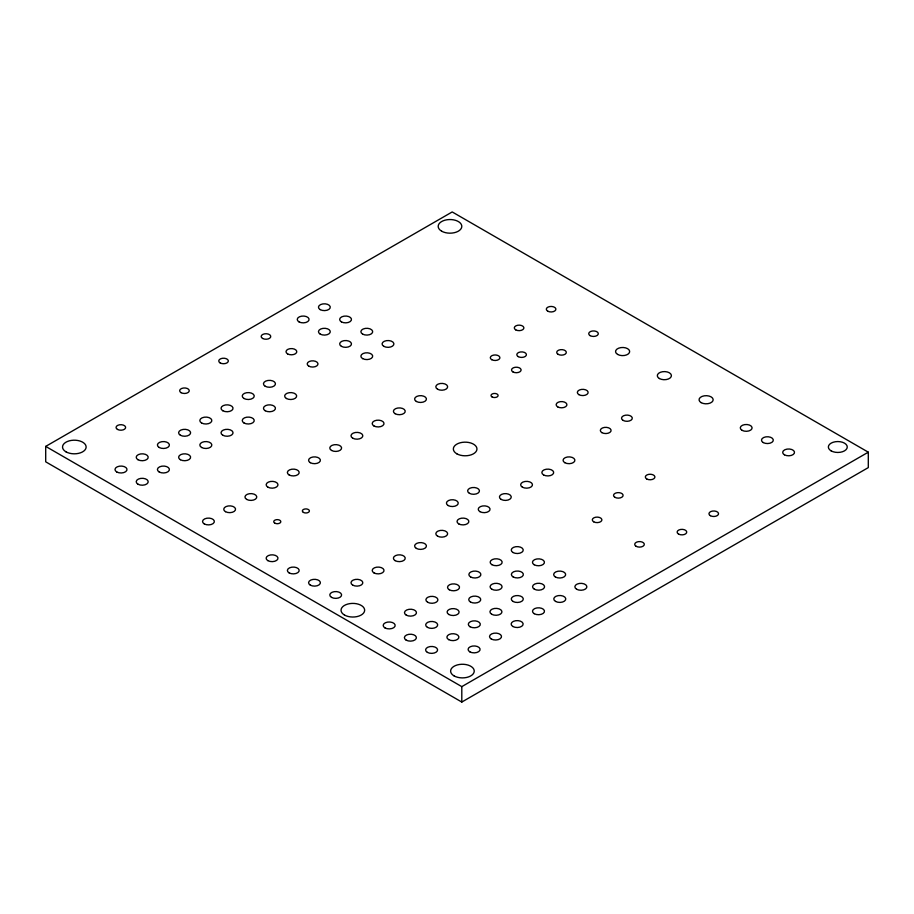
<?xml version="1.0" encoding="UTF-8"?>
<svg xmlns="http://www.w3.org/2000/svg" width="914" height="914" viewBox="0 0 914 914"><rect width="100%" height="100%" fill="white"/><g stroke="black" fill="none" stroke-linecap="round" stroke-linejoin="round"><path stroke-width="1.37" d="M45.7 446.398L452.202 211.945L868.3 452.179L868.3 467.602L461.798 702.055L45.7 461.821L45.7 446.398L461.798 686.631L868.3 452.179M461.798 686.631L461.798 702.055M65.979 451.824A11.813 6.821 0 0 0 85.733 448.774A11.813 6.821 0 0 0 71.269 440.422A11.813 6.821 0 0 0 65.979 451.824M534.256 613.705A5.998 3.462 0 0 0 544.287 612.151A5.998 3.462 0 0 0 536.941 607.913A5.998 3.462 0 0 0 534.256 613.705M448.648 639.617A5.998 3.462 0 0 0 458.691 638.063A5.998 3.462 0 0 0 451.345 633.825A5.998 3.462 0 0 0 448.648 639.617M454.087 675.903A11.813 6.821 0 0 0 473.84 672.841A11.813 6.821 0 0 0 459.376 664.489A11.813 6.821 0 0 0 454.087 675.903M534.21 564.749A5.998 3.462 0 0 0 544.241 563.207A5.998 3.462 0 0 0 536.895 558.957A5.998 3.462 0 0 0 534.21 564.749M331.519 450.442A5.907 3.405 0 0 0 341.402 448.911A5.907 3.405 0 0 0 334.17 444.741A5.907 3.405 0 0 0 331.519 450.442M181.075 392.677A4.799 2.765 0 0 0 189.095 391.432A4.799 2.765 0 0 0 183.234 388.039A4.799 2.765 0 0 0 181.075 392.677M659.382 378.533A7.049 4.067 0 0 0 671.173 376.705A7.049 4.067 0 0 0 662.536 371.724A7.049 4.067 0 0 0 659.382 378.533M180.378 435.235A5.998 3.462 0 0 0 190.409 433.682A5.998 3.462 0 0 0 183.063 429.431A5.998 3.462 0 0 0 180.378 435.235M678.542 534.062A4.799 2.765 0 0 0 686.574 532.816A4.799 2.765 0 0 0 680.702 529.434A4.799 2.765 0 0 0 678.542 534.062M406.147 640.12A5.998 3.462 0 0 0 416.19 638.566A5.998 3.462 0 0 0 408.844 634.327A5.998 3.462 0 0 0 406.147 640.12M763.224 442.559A5.907 3.405 0 0 0 773.107 441.028A5.907 3.405 0 0 0 765.875 436.858A5.907 3.405 0 0 0 763.224 442.559M201.583 422.988A5.998 3.462 0 0 0 211.625 421.434A5.998 3.462 0 0 0 204.279 417.195A5.998 3.462 0 0 0 201.583 422.988M441.645 231.185A11.813 6.821 0 0 0 461.399 228.123A11.813 6.821 0 0 0 446.935 219.771A11.813 6.821 0 0 0 441.645 231.185M427.444 627.37A5.998 3.462 0 0 0 437.475 625.816A5.998 3.462 0 0 0 430.128 621.577A5.998 3.462 0 0 0 427.444 627.37M555.415 576.997A5.998 3.462 0 0 0 565.458 575.443A5.998 3.462 0 0 0 558.1 571.204A5.998 3.462 0 0 0 555.415 576.997M116.752 471.967A5.998 3.462 0 0 0 126.795 470.413A5.998 3.462 0 0 0 119.448 466.174A5.998 3.462 0 0 0 116.752 471.967M244.004 398.493A5.998 3.462 0 0 0 254.035 396.95A5.998 3.462 0 0 0 246.689 392.7A5.998 3.462 0 0 0 244.004 398.493M513.04 601.458A5.998 3.462 0 0 0 523.082 599.915A5.998 3.462 0 0 0 515.736 595.665A5.998 3.462 0 0 0 513.04 601.458M362.618 358.596A5.907 3.405 0 0 0 372.489 357.066A5.907 3.405 0 0 0 365.269 352.895A5.907 3.405 0 0 0 362.618 358.596M344.498 615.042A11.813 6.821 0 0 0 364.252 611.98A11.813 6.821 0 0 0 349.788 603.628A11.813 6.821 0 0 0 344.498 615.042M513.005 552.513A5.998 3.462 0 0 0 523.037 550.959A5.998 3.462 0 0 0 515.69 546.721A5.998 3.462 0 0 0 513.005 552.513M384.943 627.884A5.998 3.462 0 0 0 394.974 626.33A5.998 3.462 0 0 0 387.627 622.091A5.998 3.462 0 0 0 384.943 627.884M222.799 410.74A5.998 3.462 0 0 0 232.83 409.186A5.998 3.462 0 0 0 225.484 404.948A5.998 3.462 0 0 0 222.799 410.74M341.413 321.865A5.907 3.405 0 0 0 351.284 320.334A5.907 3.405 0 0 0 344.052 316.153A5.907 3.405 0 0 0 341.413 321.865M576.62 589.244A5.998 3.462 0 0 0 586.662 587.691A5.998 3.462 0 0 0 579.316 583.452A5.998 3.462 0 0 0 576.62 589.244M636.133 546.309A4.799 2.765 0 0 0 644.153 545.064A4.799 2.765 0 0 0 638.28 541.671A4.799 2.765 0 0 0 636.133 546.309M593.712 521.814A4.799 2.765 0 0 0 601.732 520.58A4.799 2.765 0 0 0 595.859 517.187A4.799 2.765 0 0 0 593.712 521.814M310.314 462.69A5.907 3.405 0 0 0 320.197 461.159A5.907 3.405 0 0 0 312.965 456.989A5.907 3.405 0 0 0 310.314 462.69M341.413 346.349A5.907 3.405 0 0 0 351.284 344.818A5.907 3.405 0 0 0 344.052 340.648A5.907 3.405 0 0 0 341.413 346.349M383.823 346.349A5.907 3.405 0 0 0 393.706 344.818A5.907 3.405 0 0 0 386.473 340.648A5.907 3.405 0 0 0 383.823 346.349M395.145 413.711A5.907 3.405 0 0 0 405.028 412.18A5.907 3.405 0 0 0 397.796 408.01A5.907 3.405 0 0 0 395.145 413.711M406.239 615.122A5.998 3.462 0 0 0 416.27 613.568A5.998 3.462 0 0 0 408.924 609.33A5.998 3.462 0 0 0 406.239 615.122M515.713 329.851A4.799 2.765 0 0 0 523.733 328.606A4.799 2.765 0 0 0 517.861 325.224A4.799 2.765 0 0 0 515.713 329.851M427.661 602.269A5.998 3.462 0 0 0 437.692 600.715A5.998 3.462 0 0 0 430.345 596.465A5.998 3.462 0 0 0 427.661 602.269M159.173 471.967A5.998 3.462 0 0 0 169.204 470.413A5.998 3.462 0 0 0 161.858 466.174A5.998 3.462 0 0 0 159.173 471.967M512.914 626.513A5.998 3.462 0 0 0 522.945 624.959A5.998 3.462 0 0 0 515.599 620.72A5.998 3.462 0 0 0 512.914 626.513M491.698 614.265A5.998 3.462 0 0 0 501.74 612.711A5.998 3.462 0 0 0 494.394 608.473A5.998 3.462 0 0 0 491.698 614.265M137.968 459.719A5.998 3.462 0 0 0 147.999 458.165A5.998 3.462 0 0 0 140.653 453.927A5.998 3.462 0 0 0 137.968 459.719M180.378 459.719A5.998 3.462 0 0 0 190.409 458.165A5.998 3.462 0 0 0 183.063 453.927A5.998 3.462 0 0 0 180.378 459.719M470.493 602.018A5.998 3.462 0 0 0 480.524 600.475A5.998 3.462 0 0 0 473.178 596.225A5.998 3.462 0 0 0 470.493 602.018M159.173 447.472A5.998 3.462 0 0 0 169.204 445.918A5.998 3.462 0 0 0 161.858 441.679A5.998 3.462 0 0 0 159.173 447.472M449.288 589.781A5.998 3.462 0 0 0 459.319 588.228A5.998 3.462 0 0 0 451.973 583.989A5.998 3.462 0 0 0 449.288 589.781M204.279 523.905A5.907 3.405 0 0 0 214.15 522.385A5.907 3.405 0 0 0 206.918 518.204A5.907 3.405 0 0 0 204.279 523.905M222.799 435.235A5.998 3.462 0 0 0 232.83 433.682A5.998 3.462 0 0 0 225.484 429.431A5.998 3.462 0 0 0 222.799 435.235M286.413 398.493A5.998 3.462 0 0 0 296.456 396.95A5.998 3.462 0 0 0 289.11 392.7A5.998 3.462 0 0 0 286.413 398.493M491.835 589.222A5.998 3.462 0 0 0 501.866 587.668A5.998 3.462 0 0 0 494.52 583.429A5.998 3.462 0 0 0 491.835 589.222M470.63 576.974A5.998 3.462 0 0 0 480.661 575.42A5.998 3.462 0 0 0 473.315 571.181A5.998 3.462 0 0 0 470.63 576.974M555.541 601.412A5.998 3.462 0 0 0 565.572 599.858A5.998 3.462 0 0 0 558.226 595.62A5.998 3.462 0 0 0 555.541 601.412M513.131 576.928A5.998 3.462 0 0 0 523.162 575.374A5.998 3.462 0 0 0 515.816 571.136A5.998 3.462 0 0 0 513.131 576.928M352.735 438.194A5.907 3.405 0 0 0 362.607 436.675A5.907 3.405 0 0 0 355.375 432.493A5.907 3.405 0 0 0 352.735 438.194M220.16 362.927A4.799 2.765 0 0 0 228.18 361.693A4.799 2.765 0 0 0 222.308 358.299A4.799 2.765 0 0 0 220.16 362.927M262.569 338.443A4.799 2.765 0 0 0 270.59 337.197A4.799 2.765 0 0 0 264.717 333.816A4.799 2.765 0 0 0 262.569 338.443M547.715 311.16A4.799 2.765 0 0 0 555.735 309.915A4.799 2.765 0 0 0 549.862 306.533A4.799 2.765 0 0 0 547.715 311.16M331.519 597.379A5.907 3.405 0 0 0 341.402 595.848A5.907 3.405 0 0 0 334.17 591.678A5.907 3.405 0 0 0 331.519 597.379M590.124 335.644A4.799 2.765 0 0 0 598.144 334.41A4.799 2.765 0 0 0 592.272 331.017A4.799 2.765 0 0 0 590.124 335.644M225.484 511.669A5.907 3.405 0 0 0 235.355 510.138A5.907 3.405 0 0 0 228.134 505.968A5.907 3.405 0 0 0 225.484 511.669M320.197 334.101A5.907 3.405 0 0 0 330.08 332.57A5.907 3.405 0 0 0 322.848 328.4A5.907 3.405 0 0 0 320.197 334.101M320.197 309.618A5.907 3.405 0 0 0 330.08 308.087A5.907 3.405 0 0 0 322.848 303.916A5.907 3.405 0 0 0 320.197 309.618M298.992 321.865A5.907 3.405 0 0 0 308.875 320.334A5.907 3.405 0 0 0 301.643 316.153A5.907 3.405 0 0 0 298.992 321.865M265.209 410.74A5.998 3.462 0 0 0 275.251 409.186A5.998 3.462 0 0 0 267.905 404.948A5.998 3.462 0 0 0 265.209 410.74M137.968 484.203A5.998 3.462 0 0 0 147.999 482.649A5.998 3.462 0 0 0 140.653 478.41A5.998 3.462 0 0 0 137.968 484.203M437.566 389.227A5.907 3.405 0 0 0 447.437 387.696A5.907 3.405 0 0 0 440.205 383.514A5.907 3.405 0 0 0 437.566 389.227M373.94 425.958A5.907 3.405 0 0 0 383.811 424.427A5.907 3.405 0 0 0 376.591 420.257A5.907 3.405 0 0 0 373.94 425.958M416.35 401.463A5.907 3.405 0 0 0 426.232 399.944A5.907 3.405 0 0 0 419 395.762A5.907 3.405 0 0 0 416.35 401.463M289.11 474.937A5.907 3.405 0 0 0 298.981 473.406A5.907 3.405 0 0 0 291.749 469.225A5.907 3.405 0 0 0 289.11 474.937M512.937 371.918A4.799 2.765 0 0 0 520.957 370.684A4.799 2.765 0 0 0 515.085 367.291A4.799 2.765 0 0 0 512.937 371.918M578.916 394.654A5.393 3.119 0 0 0 587.953 393.249A5.393 3.119 0 0 0 581.338 389.433A5.393 3.119 0 0 0 578.916 394.654M491.721 359.682A4.799 2.765 0 0 0 499.741 358.437A4.799 2.765 0 0 0 493.88 355.043A4.799 2.765 0 0 0 491.721 359.682M308.783 366.137A5.393 3.119 0 0 0 317.809 364.743A5.393 3.119 0 0 0 311.206 360.927A5.393 3.119 0 0 0 308.783 366.137M362.618 334.101A5.907 3.405 0 0 0 372.489 332.57A5.907 3.405 0 0 0 365.269 328.4A5.907 3.405 0 0 0 362.618 334.101M244.004 422.988A5.998 3.462 0 0 0 254.035 421.434A5.998 3.462 0 0 0 246.689 417.195A5.998 3.462 0 0 0 244.004 422.988M265.209 386.256A5.998 3.462 0 0 0 275.251 384.703A5.998 3.462 0 0 0 267.905 380.464A5.998 3.462 0 0 0 265.209 386.256M710.361 515.69A4.799 2.765 0 0 0 718.381 514.456A4.799 2.765 0 0 0 712.509 511.063A4.799 2.765 0 0 0 710.361 515.69M614.928 497.33A4.799 2.765 0 0 0 622.948 496.085A4.799 2.765 0 0 0 617.076 492.703A4.799 2.765 0 0 0 614.928 497.33M469.853 651.853A5.998 3.462 0 0 0 479.896 650.3A5.998 3.462 0 0 0 472.549 646.061A5.998 3.462 0 0 0 469.853 651.853M646.735 478.959A4.799 2.765 0 0 0 654.755 477.725A4.799 2.765 0 0 0 648.883 474.332A4.799 2.765 0 0 0 646.735 478.959M201.583 447.472A5.998 3.462 0 0 0 211.625 445.918A5.998 3.462 0 0 0 204.279 441.679A5.998 3.462 0 0 0 201.583 447.472M352.735 585.131A5.907 3.405 0 0 0 362.607 583.6A5.907 3.405 0 0 0 355.375 579.43A5.907 3.405 0 0 0 352.735 585.131M373.94 572.884A5.907 3.405 0 0 0 383.811 571.364A5.907 3.405 0 0 0 376.591 567.183A5.907 3.405 0 0 0 373.94 572.884M395.145 560.648A5.907 3.405 0 0 0 405.028 559.117A5.907 3.405 0 0 0 397.796 554.935A5.907 3.405 0 0 0 395.145 560.648M518.238 356.62A4.799 2.765 0 0 0 526.258 355.375A4.799 2.765 0 0 0 520.386 351.981A4.799 2.765 0 0 0 518.238 356.62M416.35 548.4A5.907 3.405 0 0 0 426.232 546.869A5.907 3.405 0 0 0 419 542.699A5.907 3.405 0 0 0 416.35 548.4M437.566 536.152A5.907 3.405 0 0 0 447.437 534.621A5.907 3.405 0 0 0 440.205 530.451A5.907 3.405 0 0 0 437.566 536.152M564.806 462.69A5.907 3.405 0 0 0 574.689 461.159A5.907 3.405 0 0 0 567.457 456.989A5.907 3.405 0 0 0 564.806 462.69M310.314 585.131A5.907 3.405 0 0 0 320.197 583.6A5.907 3.405 0 0 0 312.965 579.43A5.907 3.405 0 0 0 310.314 585.131M289.11 572.884A5.907 3.405 0 0 0 298.981 571.364A5.907 3.405 0 0 0 291.749 567.183A5.907 3.405 0 0 0 289.11 572.884M267.893 560.648A5.907 3.405 0 0 0 277.776 559.117A5.907 3.405 0 0 0 270.544 554.935A5.907 3.405 0 0 0 267.893 560.648M448.168 505.545A5.907 3.405 0 0 0 458.04 504.014A5.907 3.405 0 0 0 450.808 499.844A5.907 3.405 0 0 0 448.168 505.545M267.893 487.173A5.907 3.405 0 0 0 277.776 485.654A5.907 3.405 0 0 0 270.544 481.472A5.907 3.405 0 0 0 267.893 487.173M246.689 499.421A5.907 3.405 0 0 0 256.571 497.89A5.907 3.405 0 0 0 249.339 493.72A5.907 3.405 0 0 0 246.689 499.421M469.373 493.297A5.907 3.405 0 0 0 479.256 491.766A5.907 3.405 0 0 0 472.024 487.596A5.907 3.405 0 0 0 469.373 493.297M287.579 353.889A5.393 3.119 0 0 0 296.604 352.496A5.393 3.119 0 0 0 290.001 348.68A5.393 3.119 0 0 0 287.579 353.889M491.286 639A5.998 3.462 0 0 0 501.318 637.446A5.998 3.462 0 0 0 493.971 633.208A5.998 3.462 0 0 0 491.286 639M470.07 626.753A5.998 3.462 0 0 0 480.113 625.199A5.998 3.462 0 0 0 472.767 620.96A5.998 3.462 0 0 0 470.07 626.753M448.865 614.505A5.998 3.462 0 0 0 458.908 612.951A5.998 3.462 0 0 0 451.562 608.713A5.998 3.462 0 0 0 448.865 614.505M534.336 589.176A5.998 3.462 0 0 0 544.367 587.622A5.998 3.462 0 0 0 537.021 583.372A5.998 3.462 0 0 0 534.336 589.176M491.915 564.681A5.998 3.462 0 0 0 501.957 563.127A5.998 3.462 0 0 0 494.611 558.888A5.998 3.462 0 0 0 491.915 564.681M522.397 487.173A5.907 3.405 0 0 0 532.268 485.654A5.907 3.405 0 0 0 525.036 481.472A5.907 3.405 0 0 0 522.397 487.173M543.602 474.937A5.907 3.405 0 0 0 553.484 473.406A5.907 3.405 0 0 0 546.252 469.225A5.907 3.405 0 0 0 543.602 474.937M742.019 430.311A5.907 3.405 0 0 0 751.902 428.78A5.907 3.405 0 0 0 744.67 424.61A5.907 3.405 0 0 0 742.019 430.311M617.624 354.426A7.049 4.067 0 0 0 629.426 352.598A7.049 4.067 0 0 0 620.789 347.617A7.049 4.067 0 0 0 617.624 354.426M427.364 652.368A5.998 3.462 0 0 0 437.395 650.814A5.998 3.462 0 0 0 430.048 646.575A5.998 3.462 0 0 0 427.364 652.368M557.711 406.89A5.393 3.119 0 0 0 566.737 405.496A5.393 3.119 0 0 0 560.133 401.68A5.393 3.119 0 0 0 557.711 406.89M117.46 429.409A4.799 2.765 0 0 0 125.481 428.163A4.799 2.765 0 0 0 119.608 424.782A4.799 2.765 0 0 0 117.46 429.409M601.892 432.642A5.393 3.119 0 0 0 610.918 431.248A5.393 3.119 0 0 0 604.314 427.432A5.393 3.119 0 0 0 601.892 432.642M492.063 396.939A3.542 2.045 0 0 0 497.993 396.013A3.542 2.045 0 0 0 493.651 393.511A3.542 2.045 0 0 0 492.063 396.939M456.794 453.79A11.813 6.821 0 0 0 476.56 450.728A11.813 6.821 0 0 0 462.096 442.387A11.813 6.821 0 0 0 456.794 453.79M831.134 450.865A9.448 5.45 0 0 0 846.935 448.42A9.448 5.45 0 0 0 835.373 441.736A9.448 5.45 0 0 0 831.134 450.865M479.976 511.669A5.907 3.405 0 0 0 489.858 510.138A5.907 3.405 0 0 0 482.626 505.968A5.907 3.405 0 0 0 479.976 511.669M274.771 523.116A3.542 2.045 0 0 0 280.701 522.202A3.542 2.045 0 0 0 276.359 519.689A3.542 2.045 0 0 0 274.771 523.116M303.368 512.388A3.542 2.045 0 0 0 309.298 511.474A3.542 2.045 0 0 0 304.956 508.972A3.542 2.045 0 0 0 303.368 512.388M701.129 402.628A7.049 4.067 0 0 0 712.92 400.812A7.049 4.067 0 0 0 704.283 395.819A7.049 4.067 0 0 0 701.129 402.628M623.097 420.394A5.393 3.119 0 0 0 632.122 419A5.393 3.119 0 0 0 625.519 415.185A5.393 3.119 0 0 0 623.097 420.394M784.441 454.806A5.907 3.405 0 0 0 794.312 453.275A5.907 3.405 0 0 0 787.08 449.094A5.907 3.405 0 0 0 784.441 454.806M558.134 354.346A4.799 2.765 0 0 0 566.154 353.101A4.799 2.765 0 0 0 560.282 349.708A4.799 2.765 0 0 0 558.134 354.346M501.18 499.421A5.907 3.405 0 0 0 511.063 497.89A5.907 3.405 0 0 0 503.831 493.72A5.907 3.405 0 0 0 501.18 499.421M458.771 523.905A5.907 3.405 0 0 0 468.642 522.385A5.907 3.405 0 0 0 461.421 518.204A5.907 3.405 0 0 0 458.771 523.905"/></g></svg>
